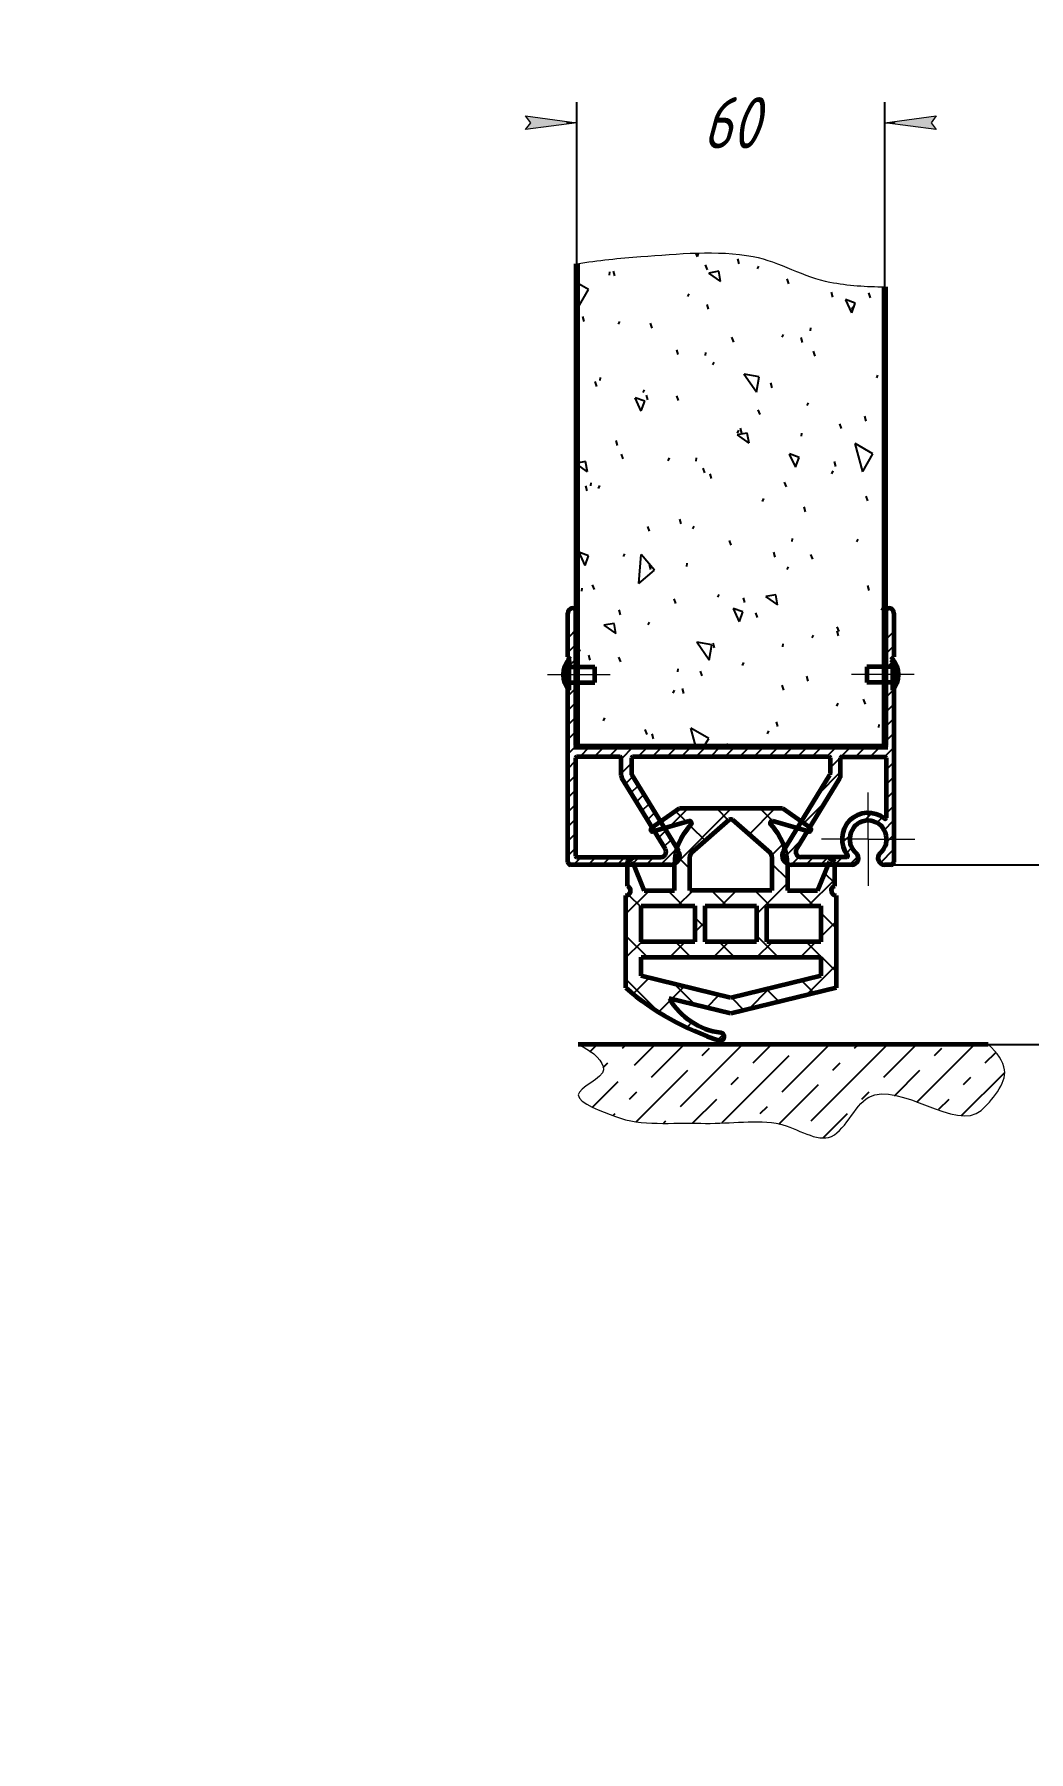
# Model space of a CAD drawing. Header units: millimetres. Extents: x 0 to 1680, y 0 to 594.
# Drawn here: x 132.2 to 229.1, y 171.9 to 339.2 of the extents above; entities that cross this region are included whole.
import ezdxf

# ---------------------------------------------------------------- set-up
doc = ezdxf.new("R2010")
doc.units = ezdxf.units.MM
for name, pattern in [('K5LT_AXLED', [19.5, 15, -1.5, 1.5, -1.5]), ('K5LT_BASIC', [0]), ('K5LT_THIN', [0]), ('K5LT_THIN_INCLUDED_TO_HATCHING', [0])]:
    doc.linetypes.add(name, pattern=pattern)
doc.layers.add('Системный слой', color=7, linetype='Continuous')
doc.styles.add('KDIMTEXTSTYLE', font='GOST_AU.SHX', dxfattribs={"width": 0.96, "oblique": 15, "height": 5})
doc.dimstyles.new('KDIMSTYLE (0.50)', dxfattribs={"dimtxt": 5, "dimasz": 1, "dimexe": 2, "dimexo": 0, "dimgap": 1, "dimtad": 1, "dimlfac": 2, "dimtxsty": 'KDIMTEXTSTYLE', "dimsah": 1, "dimcen": 0, "dimdle": 1, "dimadec": 0, "dimazin": 0, "dimtfac": 0.667, "dimtmove": 0, "dimatfit": 3, "dimfxl": 1, "dimtvp": 1, "dimtolj": 1, "dimtzin": 0, "dimarcsym": 0})
pattern_1 = [(45, (0, 0), (-0.7071068, 0.7071068), [])]

# ---------------------------------------------------------------- blocks, each defined once
blk = doc.blocks.new('KDIMARROW_01')
at = {"layer": 'Системный слой'}
blk.add_hatch(color=0, dxfattribs=at).paths.add_polyline_path([(0, 0), (-5, 0.66), (-4.5, 0), (-5, -0.66)])
at = {"layer": 'Системный слой', "color": 0, "linetype": 'K5LT_THIN', "lineweight": 18}
for p, q in [((-4.5, 0), (-5, 0.66)), ((-5, 0.66), (0, 0)), ((0, 0), (-5, -0.66)), ((-5, -0.66), (-4.5, 0)), ((0, 0), (-1, 0))]:
    blk.add_line(p, q, dxfattribs=at)
blk = doc.blocks.new('U846')
at = {"layer": 'Системный слой'}
h = blk.add_hatch(dxfattribs=at)
h.set_pattern_fill('Песок', angle=40, style=0, pattern_type=0)
h.set_pattern_definition([(40, (7.66, 6.428), (-20.5692, 24.5134), [2, -30]), (130, (9.193, 7.713), (-24.5134, -20.5692), [2, -30]), (85, (7.66, 6.428), (-20.5688, 24.513), [2.828, -42.426]), (60, (9.193, 7.713), (-27.7128, 16), [2, -30]), (150, (10.192, 9.445), (-16, -27.7128), [2, -30]), (105, (9.193, 7.713), (-27.7123, 15.9997), [2.828, -42.426]), (80, (16.853, 14.141), (-26.0974, 4.6017), [1.5, -25]), (170, (17.114, 15.618), (-4.6017, -26.0974), [1.5, -25]), (125, (16.853, 14.141), (-26.0969, 4.6016), [2.121, -35.355]), (100, (-18.796, -15.771), (-15.7569, -2.7784), [1, -15]), (190, (-18.97, -14.787), (2.7784, -15.7569), [1, -15]), (145, (-18.796, -15.771), (-15.75733, -2.77844), [1.414, -21.213]), (70, (1.233, 14.088), (-15.0351, 5.4723), [1, -15]), (160, (1.575, 15.028), (-5.4723, -15.0351), [1, -15]), (115, (1.233, 14.088), (-15.03547, 5.47246), [1.414, -21.213]), (85, (0, 0), (-9.35186, 7.84492), [0.3, -10]), (65, (0, 0), (-2.41845, 6.64463), [0.3, -10]), (105, (0, 0), (-6.193075, 7.658056), [0.5, -12]), (110, (0, 0), (-7.94593, 1.36463), [0.5, -7])])
h.paths.add_polyline_path([(185.08, 316.82), (185.08, 269.79), (215.08, 269.79), (215.08, 314.58), (210.41, 314.91), (209.73, 315.02), (207.11, 315.81), (202.37, 317.49), (202.26, 317.51), (198.52, 317.87), (193.58, 317.68), (191.31, 317.51)])
at = {"layer": 'Системный слой', "color": 5, "linetype": 'K5LT_BASIC', "true_color": 0x0000ff, "const_width": 0.6}
blk.add_lwpolyline([(185.08, 316.82), (185.08, 269.79), (215.08, 269.79), (215.08, 314.58)], dxfattribs=at)
at = {"layer": 'Системный слой', "color": 7, "linetype": 'K5LT_THIN_INCLUDED_TO_HATCHING', "lineweight": 18}
blk.add_open_spline([(185.08, 316.82), (187.15, 317.14), (189.23, 317.36), (191.31, 317.51), (194.94, 317.76), (198.72, 318.18), (202.26, 317.51), (204.81, 317.03), (207.18, 315.48), (209.73, 315.02), (211.49, 314.7), (213.27, 314.56), (215.08, 314.58)], degree=3, knots=[0, 0, 0, 0, 1, 1, 1, 2, 2, 2, 3, 3, 3, 4, 4, 4, 4], dxfattribs=at)
blk = doc.blocks.new('U847')
at = {"layer": 'Системный слой', "color": 5, "linetype": 'K5LT_BASIC', "lineweight": 60, "true_color": 0x0000ff}
for p, q in [((184.33, 275.3), (184.33, 278.3)), ((184.43, 277.55), (186.83, 277.55)), ((184.43, 276.05), (186.83, 276.05)), ((186.83, 276.05), (186.83, 277.55))]:
    blk.add_line(p, q, dxfattribs=at)
at = {"layer": 'Системный слой', "color": 30, "linetype": 'K5LT_AXLED', "lineweight": 18, "true_color": 0xff8000}
blk.add_line((182.23, 276.8), (188.33, 276.8), dxfattribs=at)
at = {"layer": 'Системный слой', "color": 5, "linetype": 'K5LT_BASIC', "lineweight": 60, "true_color": 0x0000ff}
for centre, radius, start, end in [((185.9, 276.8), 2.17, 136.3972, 223.6028), ((184.43, 277.65), 0.1, 180, 270), ((184.43, 275.95), 0.1, 90, 180)]:
    blk.add_arc(centre, radius, start, end, dxfattribs=at)
blk = doc.blocks.new('U848')
at = {"layer": 'Системный слой', "color": 5, "linetype": 'K5LT_BASIC', "lineweight": 60, "true_color": 0x0000ff}
for p, q in [((215.83, 278.3), (215.83, 275.3)), ((213.33, 277.55), (213.33, 276.05)), ((215.73, 277.55), (213.33, 277.55)), ((215.73, 276.05), (213.33, 276.05))]:
    blk.add_line(p, q, dxfattribs=at)
at = {"layer": 'Системный слой', "color": 30, "linetype": 'K5LT_AXLED', "lineweight": 18, "true_color": 0xff8000}
blk.add_line((217.93, 276.8), (211.83, 276.8), dxfattribs=at)
at = {"layer": 'Системный слой', "color": 5, "linetype": 'K5LT_BASIC', "lineweight": 60, "true_color": 0x0000ff}
for centre, radius, start, end in [((215.73, 277.65), 0.1, 270, 0), ((214.25, 276.8), 2.17, 316.3972, 43.6028), ((215.73, 275.95), 0.1, 0, 90)]:
    blk.add_arc(centre, radius, start, end, dxfattribs=at)
blk = doc.blocks.new('U857')
at = {"layer": 'Системный слой', "color": 5, "linetype": 'K5LT_BASIC', "lineweight": 60, "true_color": 0x0000ff}
for p, q in [((192.34, 261.88), (195.07, 263.79)), ((195.07, 263.79), (205.09, 263.79)), ((196.25, 259.44), (199.91, 262.65)), ((200.24, 262.65), (203.91, 259.44)), ((205.09, 263.79), (207.82, 261.88)), ((196.01, 262.53), (192.51, 261.52)), ((207.65, 261.52), (204.15, 262.53)), ((190, 256.22), (190, 258.53)), ((190.48, 258.62), (191.64, 255.79)), ((194.58, 255.79), (194.58, 258.29)), ((196.08, 255.79), (196.08, 259.06)), ((204.08, 259.06), (204.08, 255.79)), ((205.58, 258.29), (205.58, 255.79)), ((208.52, 255.79), (209.67, 258.62)), ((210.16, 258.53), (210.16, 256.22)), ((189.83, 246.29), (189.83, 255.29)), ((191.33, 250.79), (191.33, 254.29)), ((191.33, 254.29), (196.58, 254.29)), ((191.64, 255.79), (194.58, 255.79)), ((204.08, 255.79), (196.08, 255.79)), ((196.58, 254.29), (196.58, 250.79)), ((197.58, 250.79), (197.58, 254.29)), ((197.58, 254.29), (202.58, 254.29)), ((202.58, 254.29), (202.58, 250.79)), ((203.58, 250.79), (203.58, 254.29)), ((203.58, 254.29), (205.58, 254.29)), ((205.58, 255.79), (208.52, 255.79)), ((205.58, 254.29), (208.52, 254.29)), ((208.52, 254.29), (208.83, 254.29)), ((208.83, 254.29), (208.83, 250.79)), ((210.33, 255.29), (210.33, 246.29)), ((196.58, 250.79), (191.33, 250.79)), ((191.33, 247.47), (191.33, 249.29)), ((191.33, 249.29), (208.83, 249.29)), ((202.58, 250.79), (197.58, 250.79)), ((208.83, 250.79), (203.58, 250.79)), ((208.83, 249.29), (208.83, 247.47)), ((200.08, 245.33), (191.33, 247.47)), ((208.83, 247.47), (200.08, 245.33)), ((210.33, 246.29), (200.08, 243.79)), ((200.08, 243.79), (194.08, 245.25))]:
    blk.add_line(p, q, dxfattribs=at)
for centre, radius, start, end in [((200.08, 262.46), 0.25, 48.8141, 131.1859), ((192.46, 261.71), 0.2, 125.0244, 286.0754), ((200.08, 258.29), 5.5, 134.7764, 180), ((196.06, 262.34), 0.2, 314.7764, 106.0754), ((204.09, 262.34), 0.2, 73.9246, 225.2236), ((200.08, 258.29), 5.5, 0, 45.2236), ((207.7, 261.71), 0.2, 253.9246, 54.9756), ((196.58, 259.06), 0.5, 131.1859, 180), ((203.58, 259.06), 0.5, 0, 48.8141), ((190.25, 258.53), 0.25, 22.1298, 180), ((209.91, 258.53), 0.25, 0, 157.8702), ((189.82, 255.77), 0.484, 271.0848, 67.9813), ((210.34, 255.77), 0.484, 112.0187, 268.9152), ((207.25, 266.66), 26.8, 229.4648, 252.0298), ((199.94, 248.69), 6.79, 210.4242, 262.8711), ((199.04, 241.56), 0.398, 261.7919, 81.7919)]:
    blk.add_arc(centre, radius, start, end, dxfattribs=at)
blk = doc.blocks.new('U859')
at = {"layer": 'Системный слой', "color": 30, "linetype": 'K5LT_AXLED', "lineweight": 18, "true_color": 0xff8000}
for q in [(213.45, 265.34), (208.9, 260.79), (218, 260.79), (213.45, 256.24)]:
    blk.add_line((213.45, 260.79), q, dxfattribs=at)
blk = doc.blocks.new('U858')
at = {"layer": 'Системный слой', "color": 5, "linetype": 'K5LT_BASIC', "lineweight": 60, "true_color": 0x0000ff}
for p, q in [((184.2, 278.54), (184.2, 282.79)), ((184.7, 283.29), (184.8, 283.29)), ((184.95, 283.14), (184.95, 269.89)), ((215.2, 269.89), (215.2, 283.14)), ((215.35, 283.29), (215.45, 283.29)), ((215.95, 282.79), (215.95, 278.54)), ((184.45, 278.29), (184.2, 278.54)), ((184.2, 278.04), (184.45, 278.29)), ((184.2, 258.54), (184.2, 278.04)), ((215.7, 278.29), (215.95, 278.54)), ((215.95, 278.04), (215.7, 278.29)), ((215.95, 278.04), (215.95, 258.54)), ((185.05, 269.79), (215.1, 269.79)), ((184.95, 268.69), (184.95, 259.14)), ((189.29, 268.79), (185.05, 268.79)), ((189.39, 266.98), (189.39, 268.69)), ((190.39, 268.69), (190.39, 267.19)), ((209.67, 268.79), (190.49, 268.79)), ((209.77, 267.19), (209.77, 268.69)), ((210.77, 266.98), (210.77, 268.69)), ((210.87, 268.79), (215.1, 268.79)), ((215.2, 268.69), (215.2, 262.86)), ((193.7, 259.8), (189.46, 266.72)), ((190.43, 267.06), (194.96, 259.66)), ((205.2, 259.66), (209.73, 267.06)), ((206.46, 259.8), (210.7, 266.72)), ((194.19, 258.29), (184.45, 258.29)), ((185.05, 259.04), (193.27, 259.04)), ((211.86, 258.29), (205.97, 258.29)), ((211.38, 259.04), (206.89, 259.04)), ((215.7, 258.29), (215.05, 258.29))]:
    blk.add_line(p, q, dxfattribs=at)
at = {"layer": 'Системный слой', "color": 7, "linetype": 'K5LT_THIN', "lineweight": 18}
for p in [(189.39, 266.98), (189.46, 266.72)]:
    blk.add_line(p, (189.39, 266.84), dxfattribs=at)
at = {"layer": 'Системный слой', "color": 5, "linetype": 'K5LT_BASIC', "lineweight": 60, "true_color": 0x0000ff}
for centre, radius, start, end in [((184.7, 282.79), 0.5, 90, 180), ((184.8, 283.14), 0.15, 0, 90), ((215.35, 283.14), 0.15, 90, 180), ((215.45, 282.79), 0.5, 0, 90), ((185.05, 269.89), 0.1, 180, 270), ((215.1, 269.89), 0.1, 270, 0), ((185.05, 268.69), 0.1, 90, 180), ((189.29, 268.69), 0.1, 0, 90), ((190.49, 268.69), 0.1, 90, 180), ((209.67, 268.69), 0.1, 0, 90), ((210.87, 268.69), 0.1, 90, 180), ((215.1, 268.69), 0.1, 0, 90), ((189.89, 266.98), 0.5, 180, 211.4911), ((190.64, 267.19), 0.25, 180, 211.4911), ((209.52, 267.19), 0.25, 328.5089, 0), ((210.27, 266.98), 0.5, 328.5089, 0), ((213.45, 260.79), 2.55, 51.4907, 218.5093), ((213.45, 260.79), 1.8, 310.7331, 229.2669), ((215.1, 262.86), 0.1, 231.4907, 0), ((193.27, 259.54), 0.5, 270, 31.4911), ((194.19, 259.19), 0.9, 270, 31.4911), ((205.97, 259.19), 0.9, 148.5089, 270), ((206.89, 259.54), 0.5, 148.5089, 270), ((211.38, 259.14), 0.1, 270, 38.5093), ((211.86, 258.94), 0.646, 270, 49.2669), ((215.05, 258.94), 0.646, 130.7331, 270), ((184.45, 258.54), 0.25, 180, 270), ((185.05, 259.14), 0.1, 180, 270), ((215.7, 258.54), 0.25, 270, 0)]:
    blk.add_arc(centre, radius, start, end, dxfattribs=at)
at = {"layer": 'Системный слой'}
blk.add_blockref('U859', (0, 0), dxfattribs=at)

msp = doc.modelspace()

# ---------------------------------------------------------------- hatches: boundary and pattern name
at = {"layer": 'Системный слой'}
h = msp.add_hatch(dxfattribs=at)
h.set_pattern_fill('Металл', angle=45, style=0, pattern_type=0)
h.set_pattern_definition(pattern_1)
h.paths.add_polyline_path([(185.07886, 277.55035), (185.07886, 281.14195), (185.04957, 281.21266), (184.97886, 281.24195), (184.82886, 281.24195), (184.4753, 281.0955), (184.32886, 280.74195), (184.32886, 278.30035), (184.32886, 277.65035), (184.35815, 277.57964), (184.42886, 277.55035)])
h.paths.add_polyline_path([(215.07886, 281.14195), (215.07886, 277.55035), (215.72886, 277.55035), (215.79957, 277.57964), (215.82886, 277.65035), (215.82886, 280.74195), (215.68241, 281.0955), (215.32886, 281.24195), (215.17886, 281.24195), (215.10814, 281.21266)])
h = msp.add_hatch(dxfattribs=at)
h.set_pattern_fill('Металл', angle=45, style=0, pattern_type=0)
h.set_pattern_definition(pattern_1)
h.paths.add_polyline_path([(189.38871, 268.69023), (189.38871, 266.97676), (189.46235, 266.71558), (192.40112, 261.91825), (193.22159, 262.49327), (190.42553, 267.05763), (190.38871, 267.18822), (190.38871, 268.69023), (190.418, 268.76094), (190.48871, 268.79023), (209.669, 268.79023), (209.73972, 268.76094), (209.769, 268.69023), (209.769, 267.18822), (209.73219, 267.05763), (206.93612, 262.49327), (207.75659, 261.91825), (210.69537, 266.71558), (210.769, 266.97676), (210.769, 268.69023), (210.79829, 268.76094), (210.869, 268.79023), (215.10386, 268.79023), (215.17457, 268.76094), (215.20386, 268.69023), (215.20386, 262.86387), (215.17457, 262.79316), (215.10386, 262.76387), (215.04159, 262.78562), (213.73418, 263.32477), (212.34055, 263.08436), (211.28935, 262.13834), (210.90389, 260.77767), (211.30273, 259.42086), (211.45846, 259.20249), (211.47957, 259.12892), (211.44248, 259.06198), (211.38021, 259.04023), (206.8862, 259.04023), (206.53265, 259.18667), (206.3862, 259.54023), (206.45984, 259.80141), (207.5331, 261.55342), (206.53634, 261.84066), (205.34117, 259.88963), (205.57814, 258.37913), (205.96817, 258.29023), (209.53926, 258.29023), (209.67491, 258.62379), (209.80933, 258.75996), (210.00067, 258.76119), (210.13684, 258.62677), (210.15649, 258.52961), (210.15649, 258.29023), (211.85756, 258.29023), (212.31456, 258.47952), (212.50386, 258.93653), (212.31456, 259.39353), (212.27929, 259.42626), (211.68627, 260.45014), (211.85703, 261.62097), (212.71777, 262.43284), (213.89657, 262.53493), (214.88408, 261.88314), (215.25359, 260.7591), (214.84543, 259.64851), (214.62842, 259.42626), (214.40565, 258.98461), (214.56042, 258.51479), (215.00207, 258.29202), (215.05015, 258.29023), (215.70386, 258.29023), (215.88063, 258.36345), (215.95386, 258.54023), (215.95386, 275.44366), (215.82886, 275.30035), (215.82886, 275.95035), (215.79957, 276.02106), (215.72886, 276.05035), (215.20386, 276.05035), (215.20386, 269.89023), (215.17457, 269.81952), (215.10386, 269.79023), (215.07886, 269.79023), (185.07886, 269.79023), (185.05386, 269.79023), (184.98314, 269.81952), (184.95386, 269.89023), (184.95386, 276.05035), (184.42886, 276.05035), (184.35815, 276.02106), (184.32886, 275.95035), (184.32886, 275.30035), (184.20386, 275.44366), (184.20386, 258.54023), (184.27708, 258.36345), (184.45386, 258.29023), (190.00122, 258.29023), (190.00122, 258.52961), (190.07445, 258.70639), (190.25122, 258.77961), (190.428, 258.70639), (190.48281, 258.62379), (190.61845, 258.29023), (194.18955, 258.29023), (194.57957, 258.37913), (194.81654, 259.88963), (193.62137, 261.84066), (192.62461, 261.55342), (193.69787, 259.80141), (193.75768, 259.42343), (193.53269, 259.11387), (193.27151, 259.04023), (185.05386, 259.04023), (184.98314, 259.06952), (184.95386, 259.14023), (184.95386, 268.69023), (184.98314, 268.76094), (185.05386, 268.79023), (189.28871, 268.79023), (189.35942, 268.76094)])
h = msp.add_hatch(dxfattribs=at)
h.set_pattern_fill('Неметалл', angle=45, style=0, pattern_type=0)
h.set_pattern_definition([(45, (0, 0), (-2.12132, 2.12132), []), (135, (0, 0), (-2.12132, -2.12132), [])])
h.paths.add_polyline_path([(194.57886, 258.29023), (194.57886, 255.79019), (191.63511, 255.79023), (190.92345, 257.54023), (190.00122, 257.54023), (190.00122, 256.22325), (190.26547, 255.96341), (190.26858, 255.59282), (190.00874, 255.32858), (189.82886, 255.29023), (189.82886, 246.29023), (193.59129, 243.59814), (197.7606, 241.59312), (198.97956, 241.16502), (199.27489, 241.24025), (199.43052, 241.50228), (199.35529, 241.79761), (199.09326, 241.95324), (196.87188, 242.63121), (195.00873, 244.0179), (194.07886, 245.25365), (200.07886, 243.79023), (210.32886, 246.29023), (210.32886, 255.29023), (209.98922, 255.43851), (209.8539, 255.78352), (210.00218, 256.12316), (210.15649, 256.22325), (210.15649, 258.29023), (209.53926, 258.29023), (208.52241, 255.78977), (205.57886, 255.79051), (205.57886, 258.29023), (205.57814, 258.37913), (205.11884, 258.89249), (205.15707, 259.58025), (205.20072, 259.66036), (205.34117, 259.88963), (204.36577, 261.73587), (203.95274, 262.19447), (203.89361, 262.33566), (203.95164, 262.47731), (204.09283, 262.53644), (204.14899, 262.52862), (206.53634, 261.84066), (206.93612, 262.49327), (205.08554, 263.79023), (195.07217, 263.79023), (193.22159, 262.49327), (193.62137, 261.84066), (196.00872, 262.52862), (196.16084, 262.51149), (196.25628, 262.39182), (196.23916, 262.23971), (196.20497, 262.19447), (195.02887, 260.46913), (194.81654, 259.88963), (194.957, 259.66036), (195.06465, 258.97999), (194.65968, 258.42278), (194.57957, 258.37913)])
h.paths.add_polyline_path([(196.07886, 255.79023), (196.07886, 259.06335), (196.2253, 259.4169), (196.2496, 259.43964), (199.91423, 262.64619), (200.09549, 262.70749), (200.24348, 262.64619), (203.90811, 259.43964), (204.07775, 259.09661), (204.07886, 259.06335), (204.07886, 255.79047)])
h.paths.add_polyline_path([(191.32886, 254.29023), (196.57886, 254.29023), (196.57886, 250.79023), (191.32886, 250.79023)])
h.paths.add_polyline_path([(197.57886, 250.79023), (197.57886, 254.29023), (202.57886, 254.29023), (202.57886, 250.79023)])
h.paths.add_polyline_path([(191.32886, 249.29023), (208.82886, 249.29023), (208.82886, 247.46835), (200.07886, 245.33421), (191.32886, 247.46835)])
h.paths.add_polyline_path([(203.57886, 254.29023), (205.57886, 254.29023), (208.52218, 254.28977), (208.82886, 254.29023), (208.82886, 250.79023), (203.57886, 250.79023)])
h = msp.add_hatch(dxfattribs=at)
h.set_pattern_fill('Бетон', angle=45, style=0, pattern_type=0)
h.set_pattern_definition([(45, (0, 0), (-2.828427, 2.828427), [11, -5]), (45, (9.1924, 9.1924), (-2.828427, 2.828427), [1, -15]), (45, (4.2426, 7.071), (-2.828427, 2.828427), [11, -5]), (45, (13.435, 16.2635), (-2.828427, 2.828427), [1, -15])])
h.paths.add_polyline_path([(216.42699, 240.79217), (191.91924, 240.79217), (191.40439, 239.98305), (191.16953, 239.68091), (191.1517, 239.55299), (188.10847, 234.37352), (187.95579, 234.2582), (187.76628, 234.28462), (187.65096, 234.4373), (187.67432, 234.62145), (190.58579, 239.86905), (190.81354, 240.17659), (190.82837, 240.30627), (191.10675, 240.79217), (185.21559, 240.79217), (186.79904, 239.80043), (187.58245, 238.8087), (187.67432, 238.33344), (187.33669, 237.74836), (185.98791, 236.74696), (185.21642, 235.90045), (185.21559, 235.87471), (185.57443, 235.28342), (186.70803, 234.62279), (188.56726, 233.8855), (188.85034, 233.77619), (191.20751, 233.21634), (194.47681, 233.11313), (197.15429, 233.11551), (201.54958, 233.24723), (204.48178, 233.11551), (206.22745, 232.56721), (209.03681, 231.6832), (209.60204, 231.74354), (210.59922, 232.35037), (211.74815, 233.77576), (213.50521, 235.65507), (213.5235, 235.665), (214.87045, 235.97995), (216.73113, 235.68434), (219.39069, 234.74759), (222.60561, 233.85008), (224.15496, 234.14933), (224.45848, 234.37352), (225.60953, 235.60079), (226.69, 237.57974), (226.73424, 238.31525), (226.11141, 239.75201), (225.14838, 240.79217)])

# ---------------------------------------------------------------- linework, layer by layer
at = {"layer": 'Системный слой', "color": 5, "linetype": 'K5LT_BASIC', "lineweight": 60, "true_color": 0x0000ff}
msp.add_line((225.14838, 240.79217), (185.21559, 240.79217), dxfattribs=at)
at = {"layer": 'Системный слой', "color": 7, "linetype": 'K5LT_THIN', "lineweight": 18}
msp.add_open_spline([(185.21559, 240.79217), (186.85474, 239.97259), (187.67432, 239.15302), (187.67432, 238.33344), (187.67432, 237.51386), (185.20901, 236.58552), (185.21559, 235.87471), (185.22353, 235.01674), (187.57744, 234.27851), (188.85034, 233.77619), (191.37676, 232.77919), (194.38165, 233.21857), (197.15429, 233.11551), (199.59319, 233.02485), (202.08758, 233.48232), (204.48178, 233.11551), (206.21381, 232.85015), (208.11879, 231.36675), (209.60204, 231.74354), (211.15382, 232.13773), (212.03926, 234.86831), (213.5235, 235.665), (216.47041, 237.2468), (222.094, 232.25046), (224.45848, 234.37352), (225.43587, 235.25111), (226.93342, 237.02333), (226.73424, 238.31525), (226.60553, 239.15007), (226.07691, 239.97571), (225.14838, 240.79217)], degree=3, knots=[0, 0, 0, 0, 1, 1, 1, 2, 2, 2, 3, 3, 3, 4, 4, 4, 5, 5, 5, 6, 6, 6, 7, 7, 7, 8, 8, 8, 9, 9, 9, 10, 10, 10, 10], dxfattribs=at)

# ---------------------------------------------------------------- block references
at = {"layer": 'Системный слой'}
for name in ['U846', 'U858', 'U847', 'U848', 'U857']:
    msp.add_blockref(name, (0, 0), dxfattribs=at)

# ---------------------------------------------------------------- dimensions: what is measured, and where the dimension line sits
at = {"layer": 'Системный слой', "color": 7}
msp.add_linear_dim(base=(185.07886, 330.53949), p1=(215.07886, 314.58398), p2=(185.07886, 316.82483), location=(200.07886, 330.53949), dimstyle='KDIMSTYLE (0.50)', override={"dimexo": 0, "dimpost": '\\H5.0;\\W0.965;\\Q15;<>', "dimblk1": 'KDIMARROW_01', "dimblk2": 'KDIMARROW_01', "dimse1": 0, "dimse2": 0, "dimclrt": 7, "dimtolj": 1}, dxfattribs=at).render()
msp.add_linear_dim(base=(238.75756, 258.29023), p1=(208.82886, 240.79217), p2=(215.70386, 258.29023), angle=90, location=(238.75756, 249.29023), text='\\H5.0;\\W0.965;\\Q15;\\H5.0;\\W0.965;\\Q15;\\Q15;20', dimstyle='KDIMSTYLE (0.50)', override={"dimexo": 0, "dimblk1": 'KDIMARROW_01', "dimblk2": 'KDIMARROW_01', "dimse1": 0, "dimse2": 0, "dimclrt": 7, "dimtolj": 1}, dxfattribs=at).render()

doc.saveas('drawing.dxf')
